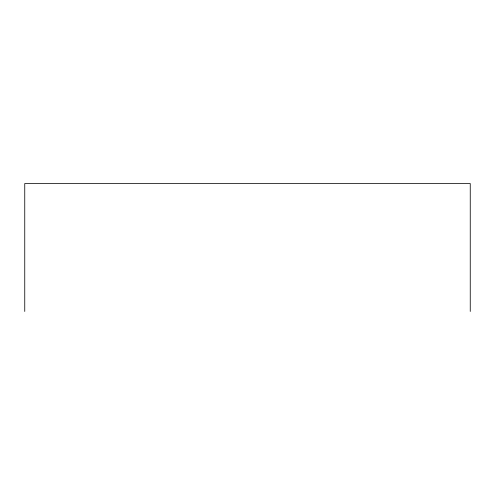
<?xml version="1.0" encoding="UTF-8"?>
<svg xmlns="http://www.w3.org/2000/svg" width="495" height="495" viewBox="0 0 495 495"><rect width="100%" height="100%" fill="white"/><g stroke="black" fill="none" stroke-linecap="round" stroke-linejoin="round"><path stroke-width="0.74" d="M470.25 311.46L470.25 183.54L24.75 183.54L24.75 311.46"/></g></svg>
